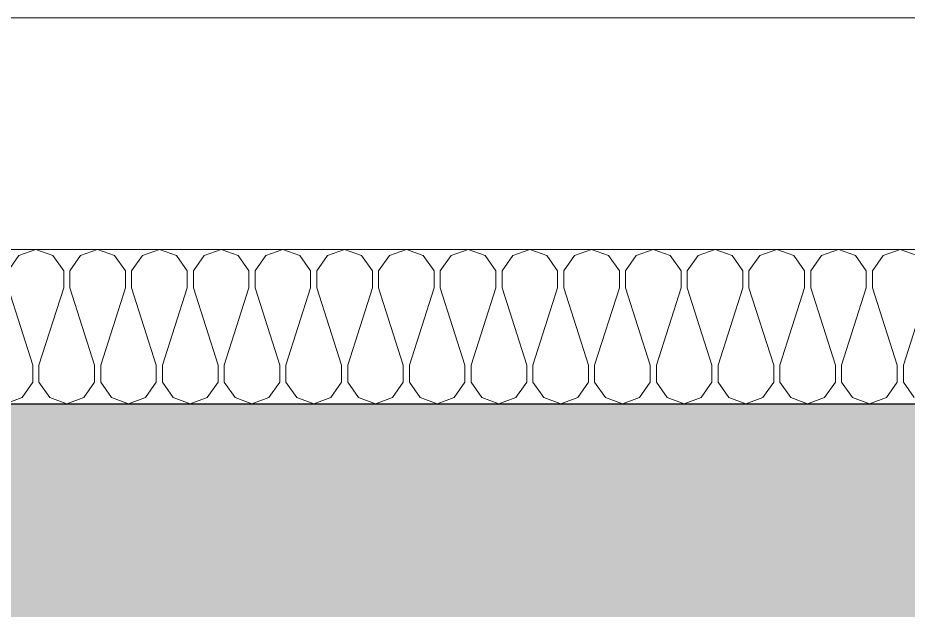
# Model space of a CAD drawing. Header units: millimetres. Extents: x 0 to 420000, y 0 to 297000.
# Drawn here: x 232071 to 232648, y 44066 to 44450 of the extents above; entities that cross this region are included whole.
import ezdxf

# ---------------------------------------------------------------- set-up
doc = ezdxf.new("R2010")
doc.units = ezdxf.units.MM
doc.linetypes.add('CEN', pattern=[62, 60, -1, 0, -1])
for name, color, linetype, lineweight in [('A-AXIS-LINE', 1, 'CEN', 15), ('A-CONC-LIN2', 7, 'Continuous', 25), ('A-XXXX-FIN2', 6, 'Continuous', 20), ('A-XXXX-INSL2', 8, 'Continuous', 18)]:
    doc.layers.add(name, color=color, linetype=linetype, lineweight=lineweight)
doc.layers.add('A-CONC-SOLD', color=253, linetype='CEN')

# ---------------------------------------------------------------- blocks, each defined once
blk = doc.blocks.new('axis(211208)')
at = {"layer": 'A-AXIS-LINE', "ltscale": 1000}
blk.add_line((4631788.06, -421118.71), (4955413.06, -421118.71), dxfattribs=at)
blk = doc.blocks.new('PS2')
at = {"layer": 'A-CONC-SOLD'}
h = blk.add_hatch(color=256, dxfattribs=at)
h.dxf.hatch_style = 1
h.paths.add_polyline_path([(1197.5, 0), (-1197.5, 0), (-1197.5, -510), (-1150.5, -460), (-1125, -245), (-1155, -230), (-1155, -150), (1155, -150), (1155, -230), (1125, -245), (1150.5, -460), (1197.5, -510)])
at = {"layer": 'A-CONC-LIN2'}
blk.add_line((-1197.5, 0), (1197.5, 0), dxfattribs=at)
blk = doc.blocks.new('냉동층(220321)')
at = {"layer": 'A-XXXX-FIN2'}
blk.add_line((4878673.71, -401118.71), (4801923.76, -401118.71), dxfattribs=at)
at = {"layer": 'A-XXXX-INSL2'}
blk.add_line((4878773.71, -401268.71), (4802023.76, -401268.71), dxfattribs=at)
for points in [[(4802962.71, -401364.71), (4802955.71, -401354.71), (4802955.71, -401343.71), (4802971.71, -401293.71)], [(4802964.71, -401272.71), (4802953.71, -401268.71), (4802942.71, -401272.71), (4802935.71, -401282.71), (4802935.71, -401293.71), (4802951.71, -401343.71), (4802951.71, -401354.71), (4802944.71, -401364.71), (4802933.71, -401368.71), (4802922.71, -401364.71), (4802915.71, -401354.71), (4802915.71, -401343.71), (4802931.71, -401293.71), (4802931.71, -401282.71), (4802924.71, -401272.71), (4802913.71, -401268.71), (4802902.71, -401272.71), (4802895.71, -401282.71), (4802895.71, -401293.71), (4802911.71, -401343.71), (4802911.71, -401354.71), (4802904.71, -401364.71), (4802893.71, -401368.71), (4802882.71, -401364.71), (4802875.71, -401354.71), (4802875.71, -401343.71), (4802891.71, -401293.71), (4802891.71, -401282.71), (4802884.71, -401272.71), (4802873.71, -401268.71), (4802862.71, -401272.71), (4802855.71, -401282.71), (4802855.71, -401293.71), (4802871.71, -401343.71), (4802871.71, -401354.71), (4802864.71, -401364.71), (4802853.71, -401368.71), (4802842.71, -401364.71), (4802835.71, -401354.71), (4802835.71, -401343.71), (4802851.71, -401293.71), (4802851.71, -401282.71), (4802844.71, -401272.71), (4802833.71, -401268.71), (4802822.71, -401272.71), (4802815.71, -401282.71), (4802815.71, -401293.71), (4802831.71, -401343.71), (4802831.71, -401354.71), (4802824.71, -401364.71), (4802813.71, -401368.71), (4802802.71, -401364.71), (4802795.71, -401354.71), (4802795.71, -401343.71), (4802811.71, -401293.71), (4802811.71, -401282.71), (4802804.71, -401272.71), (4802793.71, -401268.71), (4802782.71, -401272.71), (4802775.71, -401282.71), (4802775.71, -401293.71), (4802791.71, -401343.71), (4802791.71, -401354.71), (4802784.71, -401364.71), (4802773.71, -401368.71), (4802762.71, -401364.71), (4802755.71, -401354.71), (4802755.71, -401343.71), (4802771.71, -401293.71), (4802771.71, -401282.71), (4802764.71, -401272.71), (4802753.71, -401268.71), (4802742.71, -401272.71), (4802735.71, -401282.71), (4802735.71, -401293.71), (4802751.71, -401343.71), (4802751.71, -401354.71), (4802744.71, -401364.71), (4802733.71, -401368.71), (4802722.71, -401364.71), (4802715.71, -401354.71), (4802715.71, -401343.71), (4802731.71, -401293.71), (4802731.71, -401282.71), (4802724.71, -401272.71), (4802713.71, -401268.71), (4802702.71, -401272.71), (4802695.71, -401282.71), (4802695.71, -401293.71), (4802711.71, -401343.71), (4802711.71, -401354.71), (4802704.71, -401364.71), (4802693.71, -401368.71), (4802682.71, -401364.71), (4802675.71, -401354.71), (4802675.71, -401343.71), (4802691.71, -401293.71), (4802691.71, -401282.71), (4802684.71, -401272.71), (4802673.71, -401268.71), (4802662.71, -401272.71), (4802655.71, -401282.71), (4802655.71, -401293.71), (4802671.71, -401343.71), (4802671.71, -401354.71), (4802664.71, -401364.71), (4802653.71, -401368.71), (4802642.71, -401364.71), (4802635.71, -401354.71), (4802635.71, -401343.71), (4802651.71, -401293.71), (4802651.71, -401282.71), (4802644.71, -401272.71), (4802633.71, -401268.71), (4802622.71, -401272.71), (4802615.71, -401282.71), (4802615.71, -401293.71), (4802631.71, -401343.71), (4802631.71, -401354.71), (4802624.71, -401364.71), (4802613.71, -401368.71), (4802602.71, -401364.71), (4802595.71, -401354.71), (4802595.71, -401343.71), (4802611.71, -401293.71), (4802611.71, -401282.71), (4802604.71, -401272.71), (4802593.71, -401268.71), (4802582.71, -401272.71), (4802575.71, -401282.71), (4802575.71, -401293.71), (4802591.71, -401343.71), (4802591.71, -401354.71), (4802584.71, -401364.71), (4802573.71, -401368.71), (4802562.71, -401364.71), (4802555.71, -401354.71), (4802555.71, -401343.71), (4802571.71, -401293.71), (4802571.71, -401282.71), (4802564.71, -401272.71), (4802553.71, -401268.71), (4802542.71, -401272.71), (4802535.71, -401282.71), (4802535.71, -401293.71), (4802551.71, -401343.71), (4802551.71, -401354.71), (4802544.71, -401364.71), (4802533.71, -401368.71), (4802522.71, -401364.71), (4802515.71, -401354.71), (4802515.71, -401343.71), (4802531.71, -401293.71), (4802531.71, -401282.71), (4802524.71, -401272.71), (4802513.71, -401268.71), (4802502.71, -401272.71), (4802495.71, -401282.71), (4802495.71, -401293.71), (4802511.71, -401343.71), (4802511.71, -401354.71), (4802504.71, -401364.71), (4802493.71, -401368.71), (4802482.71, -401364.71), (4802475.71, -401354.71), (4802475.71, -401343.71), (4802491.71, -401293.71), (4802491.71, -401282.71), (4802484.71, -401272.71), (4802473.71, -401268.71), (4802462.71, -401272.71), (4802455.71, -401282.71), (4802455.71, -401293.71), (4802471.71, -401343.71), (4802471.71, -401354.71), (4802464.71, -401364.71), (4802453.71, -401368.71), (4802442.71, -401364.71), (4802435.71, -401354.71), (4802435.71, -401343.71), (4802451.71, -401293.71), (4802451.71, -401282.71), (4802444.71, -401272.71), (4802433.71, -401268.71), (4802422.71, -401272.71), (4802415.71, -401282.71), (4802415.71, -401293.71), (4802431.71, -401343.71), (4802431.71, -401354.71), (4802424.71, -401364.71), (4802413.71, -401368.71), (4802402.71, -401364.71), (4802395.71, -401354.71), (4802395.71, -401343.71), (4802411.71, -401293.71), (4802411.71, -401282.71), (4802404.71, -401272.71), (4802393.71, -401268.71), (4802382.71, -401272.71), (4802375.71, -401282.71)], [(4802375.71, -401293.71), (4802391.71, -401343.71), (4802391.71, -401354.71), (4802384.71, -401364.71), (4802373.71, -401368.71)]]:
    blk.add_lwpolyline(points, dxfattribs=at)
blk.add_blockref('PS2', (4803221.26, -401368.71))

msp = doc.modelspace()

# ---------------------------------------------------------------- block references
msp.add_blockref('냉동층(220321)', (-4570311.26, 445568.71))
at = {"layer": 'A-AXIS-LINE'}
msp.add_blockref('axis(211208)', (-4581588.06, 465568.71), dxfattribs=at)

doc.saveas('drawing.dxf')
